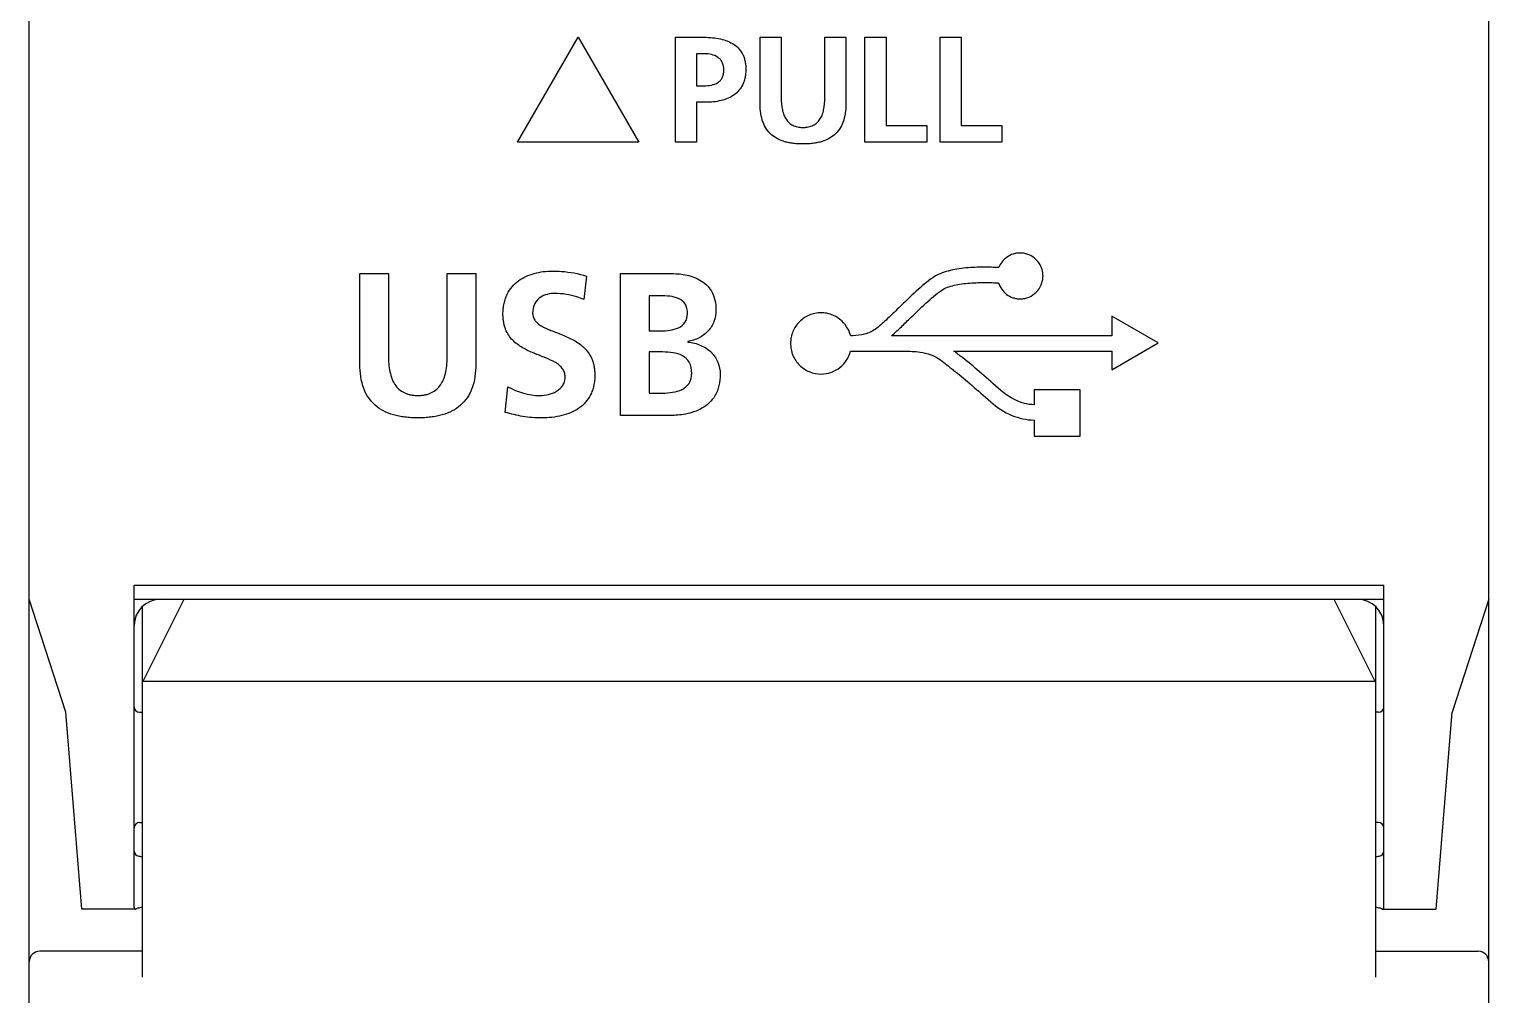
# Model space of a CAD drawing. Extents: x -3 to 202, y 0 to 153.
# Drawn here: x 174.3 to 202.1, y 43.45 to 61.83 of the extents above; entities that cross this region are included whole.
import ezdxf

# ---------------------------------------------------------------- set-up
doc = ezdxf.new("R2010")
doc.units = 0
doc.header["$LTSCALE"] = 19.36
doc.layers.get('0').update_dxf_attribs({"linetype": 'CONTINUOUS'})

msp = doc.modelspace()

# ---------------------------------------------------------------- linework, layer by layer
at = {"color": 7, "linetype": 'CONTINUOUS'}
for p, q in [((174.2985, 18.9832), (174.2985, 123.9832)), ((202.0985, 18.9832), (202.0985, 123.9832)), ((183.5989, 59.684), (184.7537, 61.6843)), ((184.7537, 61.6843), (185.9081, 59.684)), ((186.6078, 61.6822), (187.1146, 61.6822)), ((186.6078, 59.6833), (186.6078, 61.6822)), ((188.2205, 61.6822), (188.6215, 61.6822)), ((188.2205, 60.4051), (188.2205, 61.6822)), ((188.6215, 61.6822), (188.6215, 60.5281)), ((189.4518, 61.6822), (189.8528, 61.6822)), ((189.4518, 60.5281), (189.4518, 61.6822)), ((189.8528, 61.6822), (189.8528, 60.4051)), ((190.2169, 61.6822), (190.6179, 61.6822)), ((190.2169, 59.6833), (190.2169, 61.6822)), ((190.6179, 61.6822), (190.6179, 59.9986)), ((191.6494, 61.6822), (192.0501, 61.6822)), ((191.6494, 59.6833), (191.6494, 61.6822)), ((192.0501, 61.6822), (192.0501, 59.9986)), ((187.1491, 61.3673), (187.0089, 61.3673)), ((187.0089, 61.3673), (187.0089, 60.7572)), ((187.0089, 60.7572), (187.1491, 60.7572)), ((187.1777, 60.4423), (187.0089, 60.4423)), ((187.0089, 60.4423), (187.0089, 59.6833)), ((190.6179, 59.9986), (191.3938, 59.9986)), ((191.3938, 59.9986), (191.3938, 59.6833)), ((192.0501, 59.9986), (192.8262, 59.9986)), ((192.8262, 59.9986), (192.8262, 59.6833)), ((185.9081, 59.684), (183.5989, 59.684)), ((187.0089, 59.6833), (186.6078, 59.6833)), ((191.3938, 59.6833), (190.2169, 59.6833)), ((192.8262, 59.6833), (191.6494, 59.6833)), ((180.5979, 57.1839), (181.1398, 57.1839)), ((180.5979, 55.4576), (180.5979, 57.1839)), ((181.1398, 57.1839), (181.1398, 55.624)), ((182.2622, 57.1839), (182.8041, 57.1839)), ((182.2622, 55.624), (182.2622, 57.1839)), ((182.8041, 57.1839), (182.8041, 55.4576)), ((184.9129, 57.1336), (184.8626, 56.6885)), ((185.5629, 57.1839), (186.5073, 57.1839)), ((185.5629, 54.4823), (185.5629, 57.1839)), ((186.3136, 56.7581), (186.1049, 56.7581)), ((186.1049, 56.7581), (186.1049, 56.0925)), ((195.799, 55.8658), (194.9212, 56.3723)), ((194.9212, 56.3723), (194.9212, 55.9988)), ((186.1049, 56.0925), (186.3253, 56.0925)), ((186.84, 55.8872), (186.84, 55.8796)), ((189.9579, 55.9974), (189.9448, 55.9967)), ((189.9851, 55.9988), (189.9579, 55.9988)), ((189.9579, 55.9988), (189.9579, 55.9974)), ((194.9212, 55.9988), (190.722, 55.9988)), ((186.3601, 55.6898), (186.1049, 55.6898)), ((186.1049, 55.6898), (186.1049, 54.9081)), ((189.9882, 55.7074), (190.9621, 55.7074)), ((190.9621, 55.7074), (190.9621, 55.706)), ((191.9123, 55.7074), (194.9212, 55.7074)), ((194.9212, 55.3518), (195.799, 55.8658)), ((194.9212, 55.7074), (194.9212, 55.3518)), ((192.8045, 54.9591), (192.705, 55.048)), ((183.3646, 54.5402), (183.4149, 55.028)), ((186.1049, 54.9081), (186.3601, 54.9081)), ((192.5114, 54.8295), (192.6127, 54.7407)), ((194.3152, 54.9667), (193.4409, 54.9667)), ((193.4409, 54.9667), (193.4409, 54.6869)), ((194.3152, 54.0909), (194.3152, 54.9667)), ((186.5073, 54.4823), (185.5629, 54.4823)), ((193.4409, 54.3948), (193.4409, 54.0909)), ((193.4409, 54.0909), (194.3152, 54.0909)), ((176.2985, 51.2508), (200.0985, 51.2508)), ((176.2985, 45.1139), (176.2985, 51.2508)), ((200.0985, 45.1139), (200.0985, 51.2508)), ((174.9985, 48.8332), (174.2985, 50.9832)), ((176.2985, 50.9832), (200.0985, 50.9832)), ((176.4485, 49.3832), (177.2485, 50.9832)), ((199.1485, 50.9832), (199.9485, 49.3832)), ((202.0985, 50.9832), (201.3985, 48.8332)), ((176.4485, 50.84), (176.4485, 43.793)), ((199.9485, 43.793), (199.9485, 50.8399)), ((199.9316, 49.417), (176.4654, 49.417)), ((175.2985, 45.0832), (174.9985, 48.8332)), ((176.3985, 48.8332), (176.4485, 48.8332)), ((199.9985, 48.8332), (199.9485, 48.8332)), ((201.0985, 45.0832), (201.3985, 48.8332)), ((176.3985, 46.7332), (176.4485, 46.7332)), ((199.9985, 46.7332), (199.9485, 46.7332)), ((176.3313, 45.0832), (175.2985, 45.0832)), ((200.0658, 45.0832), (201.0985, 45.0832)), ((176.4485, 44.2832), (174.4985, 44.2832)), ((199.9485, 44.2832), (201.8985, 44.2832))]:
    msp.add_line(p, q, dxfattribs=at)
for centre, radius, start, end in [((176.7985, 50.4832), 0.5, 90, 180), ((199.5985, 50.4832), 0.5, 0, 90), ((176.3985, 48.9332), 0.1, 180, 270), ((199.9985, 48.9332), 0.1, 270, 360), ((176.3985, 46.6332), 0.1, 90, 180), ((199.9985, 46.6332), 0.1, 0, 90), ((176.3985, 46.1909), 0.1, 180, 259.52432), ((199.9985, 46.1909), 0.1, 280.47568, 360), ((176.2985, 45.6501), 0.45, 70.49649, 79.52432), ((200.0985, 45.6501), 0.45, 100.47568, 109.50351), ((176.3985, 45.0092), 0.1, 100.47568, 132.28327), ((176.2985, 45.5501), 0.45, 280.47568, 289.50351), ((200.0985, 45.5501), 0.45, 250.49649, 259.52432), ((199.9985, 45.0092), 0.1, 47.7377, 79.52432), ((174.4985, 44.0832), 0.2, 90, 180), ((201.8985, 44.0832), 0.2, 0, 90)]:
    msp.add_arc(centre, radius, start, end, dxfattribs=at)
for points, knots in [([(187.1146, 61.6822), (187.2197, 61.6822), (187.3744, 61.6721), (187.5682, 61.6219), (187.6954, 61.5649), (187.8035, 61.4837), (187.8717, 61.394), (187.9104, 61.3107), (187.9321, 61.2399), (187.9428, 61.1759), (187.9473, 61.1211), (187.9483, 61.0782), (187.9474, 61.0356), (187.9436, 60.9816), (187.9342, 60.9179), (187.9155, 60.8467), (187.8819, 60.762), (187.8225, 60.6688), (187.7259, 60.5803), (187.6096, 60.5154), (187.4275, 60.4554), (187.2788, 60.4423), (187.1777, 60.4423)], [0, 0, 0, 0, 0.1366786, 0.2000629, 0.2597505, 0.3168711, 0.3741663, 0.4042558, 0.436082, 0.4702854, 0.4884818, 0.5075028, 0.5261141, 0.5440188, 0.5779091, 0.6096275, 0.6396396, 0.6963173, 0.7516329, 0.8083986, 0.8683608, 1, 1, 1, 1]), ([(187.1491, 60.7572), (187.1973, 60.7572), (187.2894, 60.764), (187.398, 60.8025), (187.4645, 60.8573), (187.5021, 60.911), (187.5208, 60.9653), (187.5285, 61.0144), (187.5304, 61.0549), (187.5285, 61.0957), (187.521, 61.1455), (187.5028, 61.2012), (187.4661, 61.2572), (187.4007, 61.3156), (187.2918, 61.3592), (187.1982, 61.3673), (187.1491, 61.3673)], [0, 0, 0, 0, 0.130647, 0.2485491, 0.3044891, 0.3615368, 0.4237477, 0.4582703, 0.4957704, 0.5335201, 0.5685139, 0.6320719, 0.6905559, 0.7476614, 0.8670588, 1, 1, 1, 1]), ([(189.8528, 60.4051), (189.8528, 60.2889), (189.8329, 60.1197), (189.7362, 59.9292), (189.6405, 59.8213), (189.5199, 59.7407), (189.4034, 59.696), (189.3012, 59.6715), (189.2175, 59.6582), (189.1445, 59.6519), (189.0837, 59.6493), (189.0366, 59.6487), (188.9896, 59.6493), (188.9288, 59.6519), (188.8558, 59.6582), (188.7721, 59.6715), (188.6699, 59.696), (188.5534, 59.7407), (188.4328, 59.8213), (188.337, 59.9292), (188.2404, 60.1197), (188.2205, 60.2889), (188.2205, 60.4051)], [0, 0, 0, 0, 0.136759, 0.1944542, 0.2492467, 0.3046393, 0.3636061, 0.3951533, 0.4283145, 0.4632287, 0.4813778, 0.5, 0.5186222, 0.5367713, 0.5716855, 0.6048467, 0.6363939, 0.6953607, 0.7507533, 0.8055458, 0.863241, 1, 1, 1, 1]), ([(188.6215, 60.5281), (188.6215, 60.4505), (188.629, 60.3384), (188.6682, 60.2016), (188.7103, 60.1179), (188.768, 60.0497), (188.8294, 60.0086), (188.8851, 59.9858), (188.9317, 59.9732), (188.9735, 59.967), (189.0089, 59.9645), (189.0366, 59.9639), (189.0644, 59.9645), (189.0998, 59.967), (189.1415, 59.9732), (189.1882, 59.9858), (189.2439, 60.0086), (189.3053, 60.0497), (189.363, 60.1179), (189.405, 60.2016), (189.4443, 60.3384), (189.4518, 60.4505), (189.4518, 60.5281)], [0, 0, 0, 0, 0.1458643, 0.2088277, 0.2663329, 0.320554, 0.3748244, 0.4033073, 0.4333416, 0.4654191, 0.4823718, 0.5, 0.5176282, 0.5345809, 0.5666584, 0.5966927, 0.6251756, 0.679446, 0.7336671, 0.7911723, 0.8541357, 1, 1, 1, 1]), ([(193.5858, 57.2757), (193.5821, 57.2866), (193.5584, 57.3497), (193.4878, 57.4543), (193.3684, 57.5344), (193.2591, 57.5681), (193.178, 57.5762), (193.1036, 57.5705), (193.0176, 57.5505), (192.8814, 57.4842), (192.7968, 57.3763), (192.766, 57.2976)], [0, 0, 0, 0, 0.0323965, 0.1901495, 0.3478429, 0.4287042, 0.5120302, 0.5766621, 0.6393357, 0.7609528, 1, 1, 1, 1]), ([(192.766, 57.2976), (192.7626, 57.2976), (192.7556, 57.2976), (192.7439, 57.2975), (192.7308, 57.2982), (192.7112, 57.2988), (192.6745, 57.3001), (192.6189, 57.3017), (192.5481, 57.3031), (192.4448, 57.3039), (192.3079, 57.3016), (192.0814, 57.2873), (191.8058, 57.2452), (191.5952, 57.1628), (191.5082, 57.1026)], [0, 0, 0, 0, 0.0077436, 0.0162883, 0.0271639, 0.0383919, 0.0618613, 0.1125499, 0.1676619, 0.2265117, 0.3527248, 0.4859428, 0.7539794, 1, 1, 1, 1]), ([(192.7611, 57.0062), (192.7749, 56.9629), (192.8154, 56.8806), (192.91, 56.7816), (193.0112, 56.7273), (193.1006, 56.7048), (193.177, 56.6985), (193.2591, 56.7067), (193.3684, 56.7406), (193.4878, 56.8209), (193.5682, 56.9403), (193.6021, 57.0498), (193.6109, 57.1378), (193.6033, 57.2142), (193.5912, 57.2594), (193.5858, 57.2757)], [0, 0, 0, 0, 0.0994858, 0.1973004, 0.2956721, 0.3462731, 0.3985309, 0.4630479, 0.5256713, 0.6478615, 0.7701447, 0.8329063, 0.8976517, 0.9623757, 1, 1, 1, 1]), ([(184.0264, 54.8616), (184.0807, 54.8616), (184.1636, 54.8721), (184.269, 54.9055), (184.3441, 54.9418), (184.4104, 54.9898), (184.4548, 55.0405), (184.4809, 55.087), (184.4956, 55.1251), (184.5031, 55.1591), (184.5062, 55.1876), (184.5072, 55.2178), (184.5046, 55.2553), (184.4916, 55.3116), (184.4586, 55.3756), (184.3974, 55.4387), (184.29, 55.5119), (184.125, 55.5835), (183.9115, 55.664), (183.7302, 55.7465), (183.5956, 55.8336), (183.5045, 55.9121), (183.4271, 56.0068), (183.3784, 56.0999), (183.3501, 56.183), (183.3341, 56.2522), (183.3261, 56.3135), (183.3228, 56.3654), (183.3219, 56.4108), (183.3231, 56.4608), (183.3283, 56.5307), (183.341, 56.6131), (183.3663, 56.7053), (183.4112, 56.815), (183.489, 56.9352), (183.6125, 57.0495), (183.7577, 57.1338), (183.9742, 57.2106), (184.1495, 57.2301), (184.2666, 57.2301)], [0, 0, 0, 0, 0.0418969, 0.0636406, 0.0851102, 0.1059897, 0.126364, 0.136572, 0.1469661, 0.1577378, 0.1633378, 0.1691174, 0.1810254, 0.1921858, 0.2135461, 0.2355251, 0.2593622, 0.3134229, 0.3736443, 0.4357092, 0.4664955, 0.4970949, 0.5280314, 0.5603633, 0.5775438, 0.5956809, 0.6150107, 0.6252002, 0.6357774, 0.650047, 0.6637817, 0.6898089, 0.7142184, 0.7373613, 0.781094, 0.8234461, 0.8660405, 0.9096887, 1, 1, 1, 1]), ([(184.2666, 57.2301), (184.3237, 57.2301), (184.5418, 57.223), (184.7598, 57.1844), (184.9129, 57.1336)], [0, 0, 0, 0, 0.2615181, 1, 1, 1, 1]), ([(186.5073, 57.1839), (186.602, 57.1839), (186.797, 57.1689), (187.0842, 57.0798), (187.3342, 56.8487), (187.3782, 56.6137), (187.3782, 56.4908)], [0, 0, 0, 0, 0.2262648, 0.4651723, 0.7063579, 1, 1, 1, 1]), ([(191.5082, 57.1026), (191.3963, 57.026), (191.1778, 56.8381), (190.8903, 56.5594), (190.6373, 56.3127), (190.4867, 56.177), (190.4147, 56.1256)], [0, 0, 0, 0, 0.2772036, 0.5869262, 0.8190665, 1, 1, 1, 1]), ([(191.6732, 56.8635), (191.7442, 56.9123), (191.9278, 56.972), (192.1641, 57.0012), (192.3643, 57.0109), (192.5049, 57.0124), (192.6122, 57.0107), (192.6797, 57.0087), (192.7128, 57.0077), (192.7323, 57.0067), (192.7482, 57.0069), (192.7568, 57.0064), (192.7611, 57.0062)], [0, 0, 0, 0, 0.232986, 0.5073359, 0.6452878, 0.7744046, 0.8873646, 0.935457, 0.9569949, 0.9767033, 0.9883455, 1, 1, 1, 1]), ([(184.3131, 56.8043), (184.2644, 56.8043), (184.1654, 56.7933), (184.0232, 56.736), (183.9079, 56.6095), (183.8873, 56.4914), (183.8873, 56.4291)], [0, 0, 0, 0, 0.228844, 0.4644506, 0.7066666, 1, 1, 1, 1]), ([(184.8626, 56.6885), (184.8197, 56.707), (184.6437, 56.7729), (184.4543, 56.8043), (184.3131, 56.8043)], [0, 0, 0, 0, 0.2481826, 1, 1, 1, 1]), ([(186.8363, 56.4212), (186.8363, 56.4848), (186.8142, 56.6091), (186.6674, 56.722), (186.4956, 56.755), (186.3758, 56.7581), (186.3136, 56.7581)], [0, 0, 0, 0, 0.2692039, 0.4924101, 0.7369867, 1, 1, 1, 1]), ([(190.722, 55.9988), (190.7784, 56.0479), (190.8943, 56.1556), (191.1102, 56.3657), (191.3645, 56.6114), (191.5688, 56.7903), (191.6732, 56.8635)], [0, 0, 0, 0, 0.1744005, 0.3689794, 0.7024922, 1, 1, 1, 1]), ([(187.3782, 56.4908), (187.3782, 56.4158), (187.3546, 56.2688), (187.2388, 56.08), (187.06, 55.9468), (186.9161, 55.9009), (186.84, 55.8872)], [0, 0, 0, 0, 0.2556572, 0.4940274, 0.73677, 1, 1, 1, 1]), ([(189.9448, 55.9967), (189.9289, 56.0584), (189.8768, 56.1766), (189.7471, 56.3191), (189.606, 56.3978), (189.4808, 56.4307), (189.3756, 56.4397), (189.2645, 56.4286), (189.1186, 56.3834), (188.9593, 56.2761), (188.852, 56.1168), (188.8067, 55.9707), (188.795, 55.8534), (188.8044, 55.7591), (188.8175, 55.7059), (188.8217, 55.6912)], [0, 0, 0, 0, 0.1036786, 0.2059276, 0.3088344, 0.3616111, 0.4159175, 0.4799155, 0.5420354, 0.6632435, 0.7845207, 0.8467434, 0.9109111, 0.9750948, 1, 1, 1, 1]), ([(183.8873, 56.4291), (183.8873, 56.4019), (183.8954, 56.3483), (183.9513, 56.2512), (184.0504, 56.1834), (184.164, 56.1291), (184.3007, 56.0738), (184.483, 56.0067), (184.6641, 55.9234), (184.7985, 55.8347), (184.8895, 55.7546), (184.9669, 55.6579), (185.0156, 55.5632), (185.0439, 55.4787), (185.0598, 55.4086), (185.0678, 55.3463), (185.0711, 55.2938), (185.072, 55.2483), (185.0708, 55.1988), (185.0656, 55.1301), (185.0528, 55.049), (185.0271, 54.9581), (184.9812, 54.8493), (184.9006, 54.7296), (184.7715, 54.6159), (184.6176, 54.5319), (184.3805, 54.454), (184.1878, 54.4358), (184.0574, 54.4358)], [0, 0, 0, 0, 0.0248997, 0.048479, 0.1007471, 0.1312433, 0.1643076, 0.2356298, 0.3094622, 0.3462307, 0.3828935, 0.4200805, 0.4590353, 0.4797471, 0.5016066, 0.5248872, 0.53715, 0.5498719, 0.566509, 0.5825383, 0.6129697, 0.6416037, 0.668876, 0.7209187, 0.7722492, 0.825046, 0.8804967, 1, 1, 1, 1]), ([(186.3253, 56.0925), (186.3842, 56.0925), (186.5005, 56.0991), (186.6659, 56.1398), (186.8083, 56.2454), (186.8363, 56.3627), (186.8363, 56.4212)], [0, 0, 0, 0, 0.2591623, 0.5110982, 0.7426146, 1, 1, 1, 1]), ([(186.84, 55.8796), (186.9263, 55.8714), (187.0902, 55.832), (187.296, 55.6969), (187.4307, 55.4994), (187.4595, 55.343), (187.4595, 55.2643)], [0, 0, 0, 0, 0.2712157, 0.5174584, 0.7537894, 1, 1, 1, 1]), ([(190.4147, 56.1256), (190.3538, 56.0814), (190.2116, 56.019), (190.0606, 56.0029), (189.9851, 55.9988)], [0, 0, 0, 0, 0.4986481, 1, 1, 1, 1]), ([(181.1398, 55.624), (181.1398, 55.519), (181.1498, 55.3675), (181.2029, 55.1826), (181.2597, 55.0694), (181.3378, 54.9773), (181.4208, 54.9217), (181.4961, 54.8909), (181.5592, 54.8739), (181.6156, 54.8655), (181.6634, 54.8621), (181.701, 54.8613), (181.7386, 54.8621), (181.7864, 54.8655), (181.8428, 54.8739), (181.9059, 54.8909), (181.9812, 54.9217), (182.0642, 54.9773), (182.1422, 55.0694), (182.199, 55.1826), (182.2521, 55.3675), (182.2622, 55.519), (182.2622, 55.624)], [0, 0, 0, 0, 0.1458616, 0.2088228, 0.2663253, 0.3205441, 0.3748139, 0.4032977, 0.433334, 0.4654146, 0.4823694, 0.5, 0.5176306, 0.5345854, 0.566666, 0.5967023, 0.6251861, 0.6794559, 0.7336747, 0.7911772, 0.8541384, 1, 1, 1, 1]), ([(186.9176, 55.2836), (186.9176, 55.3561), (186.8951, 55.4951), (186.7437, 55.6343), (186.5573, 55.6834), (186.4274, 55.6898), (186.3601, 55.6898)], [0, 0, 0, 0, 0.2772166, 0.5036158, 0.7428859, 1, 1, 1, 1]), ([(188.8217, 55.6912), (188.8281, 55.6691), (188.8607, 55.5769), (188.9594, 55.4304), (189.151, 55.3006), (189.3044, 55.2698), (189.3815, 55.2698)], [0, 0, 0, 0, 0.0921236, 0.3914534, 0.6905272, 1, 1, 1, 1]), ([(189.3815, 55.2698), (189.5074, 55.2698), (189.7644, 55.3578), (189.9103, 55.5849), (189.942, 55.7046)], [0, 0, 0, 0, 0.5042528, 1, 1, 1, 1]), ([(190.9621, 55.706), (191.0638, 55.706), (191.2368, 55.6995), (191.4621, 55.6513), (191.623, 55.567), (191.7073, 55.4978), (191.7486, 55.4641)], [0, 0, 0, 0, 0.3612666, 0.6135082, 0.8106567, 1, 1, 1, 1]), ([(192.038, 55.6095), (192.0287, 55.6162), (191.9928, 55.6426), (191.958, 55.6704), (191.9326, 55.6915)], [0, 0, 0, 0, 0.257776, 1, 1, 1, 1]), ([(192.705, 55.048), (192.5889, 55.1498), (192.3697, 55.3406), (192.1475, 55.5284), (192.038, 55.6095)], [0, 0, 0, 0, 0.5313743, 1, 1, 1, 1]), ([(182.8041, 55.4576), (182.8041, 55.3006), (182.7772, 55.0718), (182.6466, 54.8143), (182.5171, 54.6686), (182.3541, 54.5598), (182.1967, 54.4994), (182.0585, 54.4662), (181.9455, 54.4484), (181.8468, 54.4398), (181.7646, 54.4363), (181.701, 54.4355), (181.6374, 54.4363), (181.5552, 54.4398), (181.4565, 54.4484), (181.3435, 54.4662), (181.2053, 54.4994), (181.0479, 54.5598), (180.8848, 54.6686), (180.7554, 54.8143), (180.6247, 55.0718), (180.5979, 55.3006), (180.5979, 55.4576)], [0, 0, 0, 0, 0.1367821, 0.1944725, 0.2492572, 0.3046436, 0.3636075, 0.3951542, 0.4283153, 0.4632293, 0.4813782, 0.5, 0.5186218, 0.5367707, 0.5716847, 0.6048458, 0.6363925, 0.6953564, 0.7507428, 0.8055275, 0.8632179, 1, 1, 1, 1]), ([(191.7486, 55.4641), (191.758, 55.4572), (191.7966, 55.4273), (191.8347, 55.3965), (191.8647, 55.3746)], [0, 0, 0, 0, 0.2383162, 1, 1, 1, 1]), ([(191.8647, 55.3746), (191.9706, 55.297), (192.1858, 55.1143), (192.3982, 54.9291), (192.5114, 54.8295)], [0, 0, 0, 0, 0.4654983, 1, 1, 1, 1]), ([(186.3601, 54.9081), (186.4247, 54.9081), (186.5523, 54.9161), (186.7339, 54.9644), (186.8882, 55.0866), (186.9176, 55.2177), (186.9176, 55.2836)], [0, 0, 0, 0, 0.2566291, 0.5059465, 0.7379761, 1, 1, 1, 1]), ([(187.4595, 55.2643), (187.4595, 55.1237), (187.4086, 54.856), (187.1257, 54.5971), (186.8133, 54.4995), (186.6052, 54.4823), (186.5073, 54.4823)], [0, 0, 0, 0, 0.3039453, 0.550734, 0.7884096, 1, 1, 1, 1]), ([(193.4409, 54.6869), (193.3154, 54.6876), (193.0802, 54.7517), (192.8864, 54.8873), (192.8045, 54.9591)], [0, 0, 0, 0, 0.5354256, 1, 1, 1, 1]), ([(184.0574, 54.4358), (183.9383, 54.4358), (183.7029, 54.4512), (183.4764, 54.5128), (183.3646, 54.5402)], [0, 0, 0, 0, 0.5087726, 1, 1, 1, 1]), ([(192.6127, 54.7407), (192.7326, 54.6353), (192.9905, 54.4634), (193.2964, 54.3955), (193.4409, 54.3948)], [0, 0, 0, 0, 0.5248497, 1, 1, 1, 1]), ([(176.2985, 45.1139), (176.2985, 45.1106), (176.3003, 45.104), (176.3045, 45.0989), (176.3069, 45.0967)], [0, 0, 0, 0, 0.4999172, 1, 1, 1, 1]), ([(176.3069, 45.0967), (176.3093, 45.0945), (176.3132, 45.0916), (176.3187, 45.0885), (176.3225, 45.0867), (176.3259, 45.0852), (176.3283, 45.0843), (176.3298, 45.0837), (176.3306, 45.0835), (176.331, 45.0832), (176.3312, 45.0832)], [0, 0, 0, 0, 0.3496824, 0.5174369, 0.6719964, 0.8056399, 0.9099865, 0.9484704, 0.9766915, 1, 1, 1, 1]), ([(200.0658, 45.0832), (200.0658, 45.0832), (200.0661, 45.0834), (200.0665, 45.0834), (200.0672, 45.0837), (200.0682, 45.0841), (200.0695, 45.0846), (200.0715, 45.0854), (200.0745, 45.0867), (200.0783, 45.0885), (200.0838, 45.0916), (200.0877, 45.0945), (200.0901, 45.0967)], [0, 0, 0, 0, 0.0058428, 0.0229119, 0.0507644, 0.0889545, 0.1367812, 0.1931363, 0.32691, 0.4816642, 0.6496718, 1, 1, 1, 1]), ([(200.0901, 45.0967), (200.0925, 45.0989), (200.0967, 45.104), (200.0985, 45.1106), (200.0985, 45.1139)], [0, 0, 0, 0, 0.5000795, 1, 1, 1, 1])]:
    msp.add_open_spline(points, degree=3, knots=knots, dxfattribs=at)
for points in [[(189.942, 55.7046), (189.9574, 55.7053), (189.9728, 55.7074), (189.9882, 55.7074)], [(191.9326, 55.6915), (191.9261, 55.6971), (191.9189, 55.7019), (191.9123, 55.7074)], [(183.4149, 55.028), (183.6008, 54.9275), (183.8152, 54.8616), (184.0264, 54.8616)]]:
    msp.add_open_spline(points, degree=3, dxfattribs=at)

doc.saveas('drawing.dxf')
